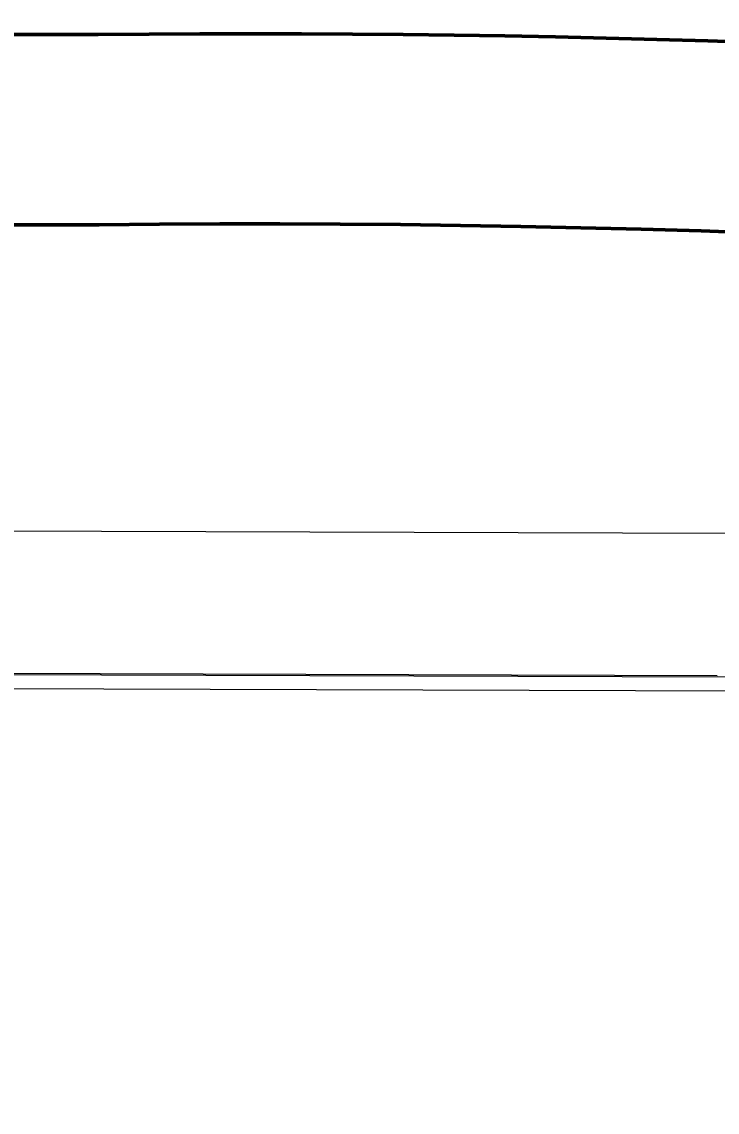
# Model space of a CAD drawing. Header units: metres. Extents: x 0 to 21, y 3 to 546.
# Drawn here: x 1.9839 to 2.0571, y 543.8282 to 543.9429 of the extents above; entities that cross this region are included whole.
import ezdxf

# ---------------------------------------------------------------- set-up
doc = ezdxf.new("R2010")
doc.units = ezdxf.units.M
doc.layers.get('Defpoints').update_dxf_attribs({"color": 41})
for name, color, linetype, lineweight in [('A-ANNO-DIMS', 7, 'Continuous', 9), ('A-DETL', 7, 'Continuous', 13), ('A-FLOR', 7, 'Continuous', 50), ('A-WALL', 7, 'Continuous', 50)]:
    doc.layers.add(name, color=color, linetype=linetype, lineweight=lineweight)
doc.styles.add('Arial Narrow_2', font='ARIALN.TTF', dxfattribs={"height": 0.0625})
doc.dimstyles.new('Dimension_Angle_T___º__', dxfattribs={"dimscale": 0.3048, "dimtxt": 0.063964, "dimasz": 0.205052, "dimexe": 0.19685, "dimexo": 0.131234, "dimgap": 0.164042, "dimtad": 1, "dimdec": 3, "dimlfac": 1000, "dimrnd": 0.001, "dimzin": 0, "dimdsep": 46, "dimtxsty": 'Arial Narrow_2', "dimsah": 1, "dimcen": 0.09, "dimadec": 0, "dimazin": 0, "dimtfac": 1, "dimtdec": 4, "dimtix": 1, "dimtmove": 0, "dimatfit": 3, "dimfxl": 1, "dimtvp": 1, "dimtolj": 1, "dimtzin": 0, "dimlwd": 18, "dimlwe": 18, "dimarcsym": 2})

# ---------------------------------------------------------------- blocks, each defined once
blk = doc.blocks.new('North_Wall - North_Wall-6845343-DRG-2873136 - DETAIL A')
at = {"layer": 'A-WALL', "lineweight": 13}
blk.add_line((-1135.74028, 543.87248), (-1136.01283, 543.87331), dxfattribs=at)
blk = doc.blocks.new('DIMBLOCK1-DRG-2873136 - DETAIL A')
at = {"layer": 'A-ANNO-DIMS', "color": 0, "lineweight": 18, "transparency": 16777216}
for p, q in [((1.98982, 545.01628), (1.98982, 544.87628)), ((3.02176, 544.55912), (3.10786, 544.7287))]:
    blk.add_line(p, q, dxfattribs=at)
blk.add_arc((1.98982, 542.52669), 2.40958, 64.56751, 88.51385, dxfattribs=at)
at = {"layer": 'A-ANNO-DIMS', "color": 0, "transparency": 16777216}
for points in [[(2.05218, 544.92505), (2.05245, 544.94588), (1.98982, 544.93628)], [(3.0292, 544.71212), (3.02001, 544.69342), (3.0807, 544.6752)]]:
    blk.add_solid(points, dxfattribs=at)
at = {"layer": 'Defpoints', "color": 0, "transparency": 16777216}
for p in [(1.98982, 545.05628), (2.73225, 544.81905), (3.00365, 544.52346), (1.98982, 542.52669)]:
    blk.add_point(p, dxfattribs=at)
at = {"layer": 'A-ANNO-DIMS', "color": 0, "lineweight": 18, "transparency": 16777216, "insert": (2.57097, 544.95494), "char_height": 0.0625, "width": 0.1900658, "attachment_point": 5, "rotation": 346.5407, "style": 'Arial Narrow_2'}
blk.add_mtext('\\A1;1000\u200d', dxfattribs=at)

msp = doc.modelspace()

# ---------------------------------------------------------------- linework, layer by layer
at = {"layer": 'A-DETL', "color": 252, "lineweight": 50, "true_color": 0x888888}
msp.add_line((1.9919595, 543.9415784), (1.8644746, 543.9415784), dxfattribs=at)
at = {"layer": 'A-DETL', "lineweight": 50}
msp.add_line((1.9920672, 543.9215784), (1.8698307, 543.9215784), dxfattribs=at)
at = {"layer": 'A-DETL'}
msp.add_arc((1.9896576, 542.4212986), 2.2511211, 352.5709954, 90, dxfattribs=at)
at = {"layer": 'A-DETL', "color": 252, "lineweight": 50, "true_color": 0x888888}
for radius, start, end in [(1.724863, 350.4355107, 90.6226054), (1.534863, 77.9270292, 90.6109073), (1.514863, 348.5570677, 90.6149269)]:
    msp.add_arc((2.0082174, 542.4268027), radius, start, end, dxfattribs=at)
at = {"layer": 'A-DETL', "lineweight": 50}
msp.add_arc((2.0082174, 542.4268027), 1.494863, 59.6756837, 90.6190268, dxfattribs=at)
at = {"layer": 'A-FLOR', "lineweight": 13}
for p, q in [((1.7790604, 543.8900018), (2.0580715, 543.8891505)), ((2.0570915, 543.8741524), (1.7790045, 543.8750009)), ((1.928163, 543.8744324), (2.0580593, 543.874036))]:
    msp.add_line(p, q, dxfattribs=at)

# ---------------------------------------------------------------- block references
at = {"layer": 'A-WALL', "lineweight": 13}
msp.add_blockref('North_Wall - North_Wall-6845343-DRG-2873136 - DETAIL A', (1137.812066, 0), dxfattribs=at)

# ---------------------------------------------------------------- dimensions: what is measured, and where the dimension line sits
at = {"layer": 'A-ANNO-DIMS', "lineweight": 18}
dim = msp.add_angular_dim_3p(base=(2.7322531, 544.8190458), center=(1.9898211, 542.5266949), p1=(3.0036538, 544.523455), p2=(1.9898195, 545.0562754), text='1000\u200d', dimstyle='Dimension_Angle_T___º__', override={"dimpost": '<>', "dimfxl": 1.14532}, dxfattribs=at)
dim.commit()
dim.dimension.update_dxf_attribs({"geometry": 'DIMBLOCK1-DRG-2873136 - DETAIL A', "text_midpoint": (2.5709684, 544.9549412)})

doc.saveas('drawing.dxf')
